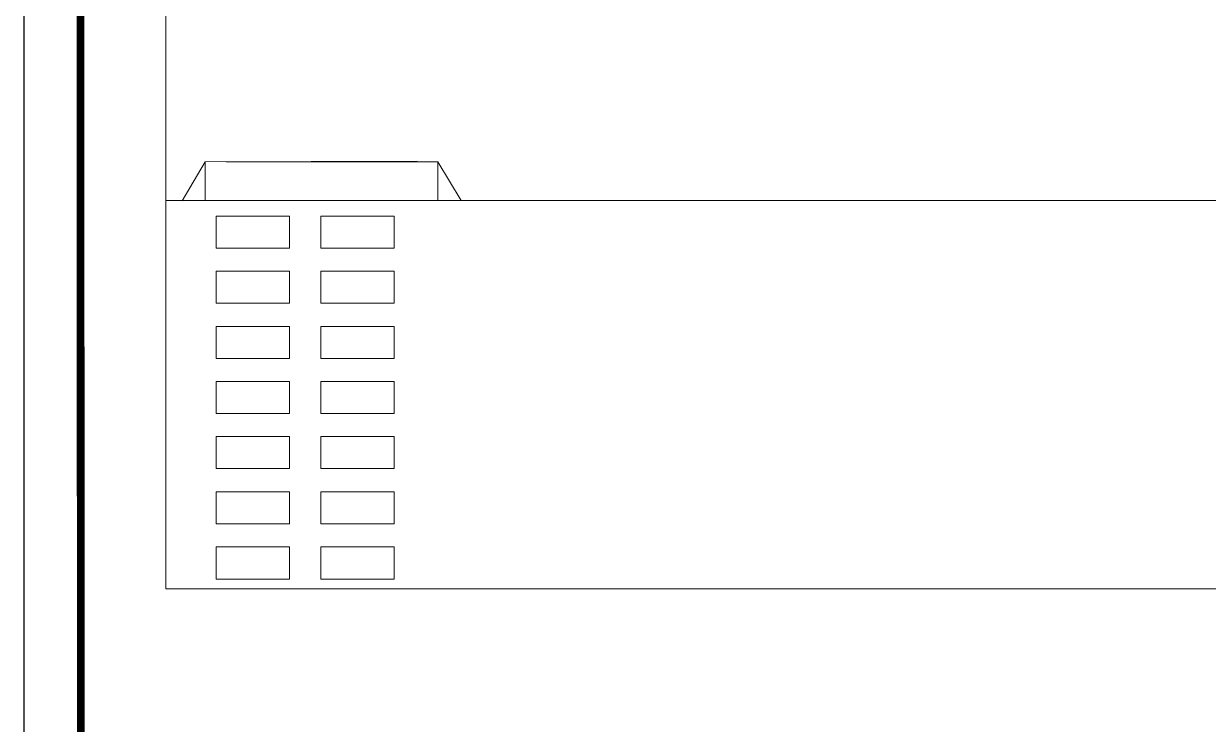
# Model space of a CAD drawing. Header units: millimetres. Extents: x 2426 to 2585, y 1215 to 1309.
# Drawn here: x 2504.05 to 2519.31, y 1238.06 to 1247.08 of the extents above; entities that cross this region are included whole.
import ezdxf

# ---------------------------------------------------------------- set-up
doc = ezdxf.new("R2010")
doc.units = ezdxf.units.MM
for name, color, linetype in [('02', 2, 'Continuous'), ('08', 8, 'Continuous'), ('TEXTO0', 7, 'Continuous')]:
    doc.layers.add(name, color=color, linetype=linetype)

msp = doc.modelspace()

# ---------------------------------------------------------------- linework, layer by layer
at = {"layer": '02', "color": 253, "lineweight": 5}
for p, q in [((2505.885, 1239.802), (2505.885, 1247.302)), ((2505.885, 1244.802), (2519.885, 1244.802)), ((2506.533, 1244.191), (2506.533, 1244.603)), ((2506.533, 1244.603), (2507.478, 1244.603)), ((2507.478, 1244.603), (2507.478, 1244.191)), ((2507.882, 1244.191), (2507.882, 1244.603)), ((2507.882, 1244.603), (2508.827, 1244.603)), ((2508.827, 1244.603), (2508.827, 1244.191)), ((2507.478, 1244.191), (2506.533, 1244.191)), ((2508.827, 1244.191), (2507.882, 1244.191)), ((2506.533, 1243.481), (2506.533, 1243.893)), ((2506.533, 1243.893), (2507.478, 1243.893)), ((2507.478, 1243.893), (2507.478, 1243.481)), ((2507.882, 1243.481), (2507.882, 1243.893)), ((2507.882, 1243.893), (2508.827, 1243.893)), ((2508.827, 1243.893), (2508.827, 1243.481)), ((2507.478, 1243.481), (2506.533, 1243.481)), ((2508.827, 1243.481), (2507.882, 1243.481)), ((2506.533, 1242.771), (2506.533, 1243.183)), ((2506.533, 1243.183), (2507.478, 1243.183)), ((2507.478, 1243.183), (2507.478, 1242.771)), ((2507.882, 1242.771), (2507.882, 1243.183)), ((2507.882, 1243.183), (2508.827, 1243.183)), ((2508.827, 1243.183), (2508.827, 1242.771)), ((2507.478, 1242.771), (2506.533, 1242.771)), ((2508.827, 1242.771), (2507.882, 1242.771)), ((2506.533, 1242.061), (2506.533, 1242.473)), ((2506.533, 1242.473), (2507.478, 1242.473)), ((2507.478, 1242.473), (2507.478, 1242.061)), ((2507.882, 1242.061), (2507.882, 1242.473)), ((2507.882, 1242.473), (2508.827, 1242.473)), ((2508.827, 1242.473), (2508.827, 1242.061)), ((2507.478, 1242.061), (2506.533, 1242.061)), ((2508.827, 1242.061), (2507.882, 1242.061)), ((2506.533, 1241.351), (2506.533, 1241.763)), ((2506.533, 1241.763), (2507.478, 1241.763)), ((2507.478, 1241.763), (2507.478, 1241.351)), ((2507.882, 1241.351), (2507.882, 1241.763)), ((2507.882, 1241.763), (2508.827, 1241.763)), ((2508.827, 1241.763), (2508.827, 1241.351)), ((2507.478, 1241.351), (2506.533, 1241.351)), ((2508.827, 1241.351), (2507.882, 1241.351)), ((2506.533, 1240.64), (2506.533, 1241.053)), ((2506.533, 1241.053), (2507.478, 1241.053)), ((2507.478, 1241.053), (2507.478, 1240.64)), ((2507.882, 1240.64), (2507.882, 1241.053)), ((2507.882, 1241.053), (2508.827, 1241.053)), ((2508.827, 1241.053), (2508.827, 1240.64)), ((2507.478, 1240.64), (2506.533, 1240.64)), ((2508.827, 1240.64), (2507.882, 1240.64)), ((2506.533, 1239.93), (2506.533, 1240.343)), ((2506.533, 1240.343), (2507.478, 1240.343)), ((2507.478, 1240.343), (2507.478, 1239.93)), ((2507.882, 1239.93), (2507.882, 1240.343)), ((2507.882, 1240.343), (2508.827, 1240.343)), ((2508.827, 1240.343), (2508.827, 1239.93)), ((2507.478, 1239.93), (2506.533, 1239.93)), ((2508.827, 1239.93), (2507.882, 1239.93)), ((2505.885, 1239.802), (2519.885, 1239.802))]:
    msp.add_line(p, q, dxfattribs=at)
at = {"layer": '08', "color": 253, "lineweight": 15}
for p, q in [((2506.094, 1244.801), (2506.391, 1245.303)), ((2506.391, 1245.303), (2509.122, 1245.309)), ((2506.391, 1245.303), (2506.391, 1244.802)), ((2506.661, 1245.303), (2509.388, 1245.303)), ((2509.122, 1245.309), (2509.122, 1245.309)), ((2509.388, 1245.306), (2509.388, 1244.805)), ((2509.388, 1245.303), (2509.689, 1244.802))]:
    msp.add_line(p, q, dxfattribs=at)
at = {"layer": 'TEXTO0', "linetype": 'ByBlock'}
msp.add_lwpolyline([(2504.055, 1215.784), (2584.835, 1215.784), (2584.835, 1260.334), (2504.055, 1260.334)], close=True, dxfattribs=at)
at = {"layer": 'TEXTO0', "linetype": 'ByBlock', "const_width": 0.1}
msp.add_lwpolyline([(2504.805, 1216.534), (2584.115, 1216.448), (2584.115, 1259.498), (2504.777, 1259.532)], close=True, dxfattribs=at)

doc.saveas('drawing.dxf')
